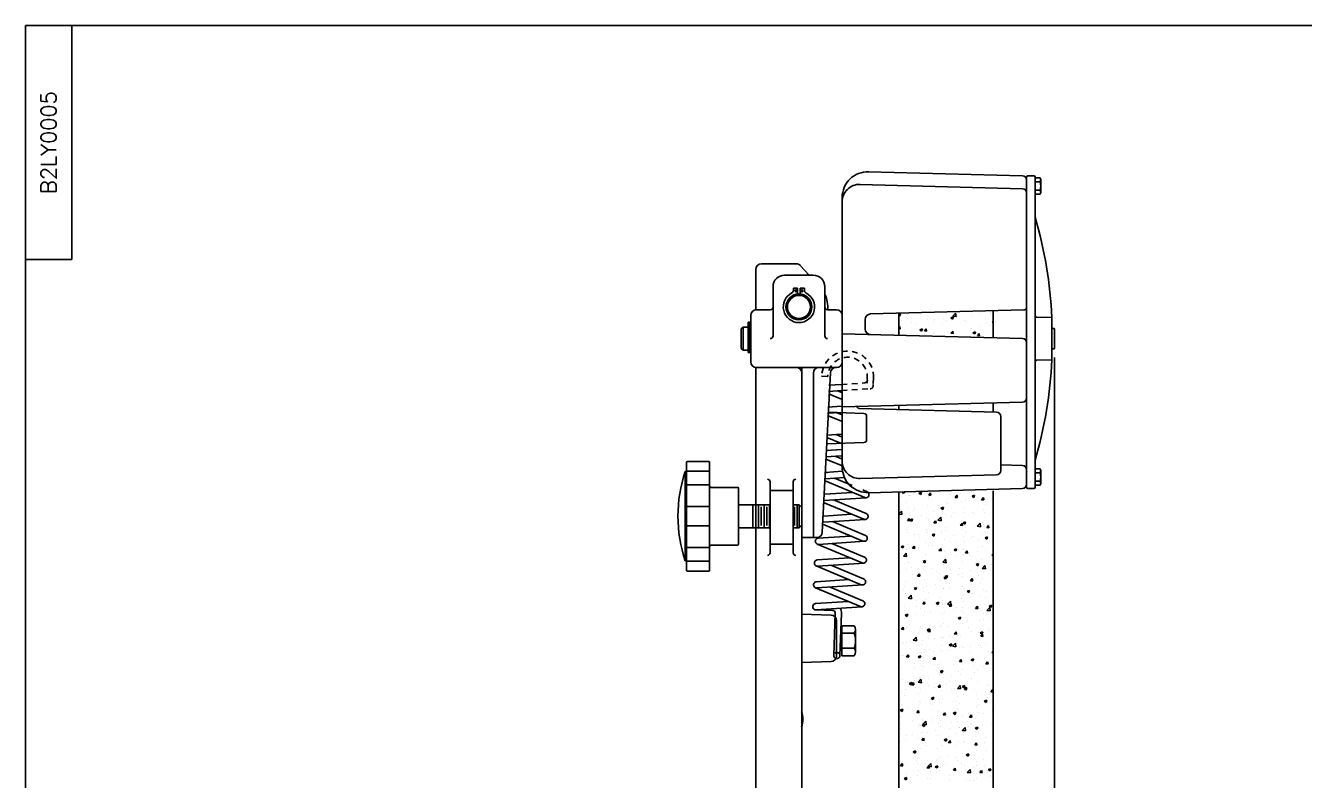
# Model space of a CAD drawing. Extents: x 43.8 to 98.8, y -0.8 to 34.2.
# Drawn here: x 43.84 to 71.58, y 17.8 to 34.16 of the extents above; entities that cross this region are included whole.
import ezdxf
from ezdxf.enums import TextEntityAlignment as Align

# ---------------------------------------------------------------- set-up
doc = ezdxf.new("R2010")
doc.units = 0
doc.header["$MEASUREMENT"] = 0
doc.linetypes.add('HA6218A01$0$PHANTOM2', pattern=[1.25, 0.625, -0.125, 0.125, -0.125, 0.125, -0.125])
doc.linetypes.add('HA7001A01$0$HIDDEN2', pattern=[0.1875, 0.125, -0.0625])
doc.layers.get('0').update_dxf_attribs({"linetype": 'CONTINUOUS'})
doc.styles.add('SIMPLEX', font='simplex')

msp = doc.modelspace()

# ---------------------------------------------------------------- linework, layer by layer
for p, q in [((43.836, -0.83), (43.836, 34.162)), ((43.836, 34.162), (98.825, 34.162)), ((44.836, 29.087), (44.836, 34.162)), ((62.123, 30.994), (65.457, 30.906)), ((65.549, 24.154), (65.549, 30.875)), ((65.549, 24.216), (65.549, 30.812)), ((65.579, 30.905), (65.707, 30.905)), ((65.737, 24.154), (65.737, 30.875)), ((65.845, 30.864), (65.737, 30.864)), ((65.737, 30.864), (65.737, 30.504)), ((65.857, 30.549), (65.857, 30.819)), ((61.939, 30.719), (65.461, 30.626)), ((65.845, 30.774), (65.737, 30.774)), ((65.845, 30.594), (65.737, 30.594)), ((61.549, 24.594), (61.549, 30.434)), ((65.737, 30.504), (65.845, 30.504)), ((43.836, 29.087), (44.836, 29.087)), ((59.674, 27.999), (59.674, 28.875)), ((59.799, 29), (60.549, 29)), ((60.641, 28.959), (60.831, 28.75)), ((60.299, 28.75), (60.923, 28.75)), ((60.049, 27.434), (60.049, 28.5)), ((60.491, 28.419), (60.491, 28.472)), ((60.491, 28.472), (60.581, 28.472)), ((60.581, 28.341), (60.581, 28.472)), ((60.641, 28.341), (60.641, 28.472)), ((60.641, 28.472), (60.731, 28.472)), ((60.731, 28.419), (60.731, 28.472)), ((61.173, 27.434), (61.173, 28.5)), ((59.565, 27.374), (59.565, 27.879)), ((59.685, 27.999), (59.989, 27.999)), ((61.233, 27.999), (61.429, 27.999)), ((61.549, 27.374), (61.549, 27.879)), ((62.049, 27.79), (62.049, 27.583)), ((62.166, 27.91), (65.49, 27.997)), ((62.777, 27.46), (62.777, 27.913)), ((62.777, 27.897), (62.812, 27.911)), ((62.777, 27.875), (62.795, 27.862)), ((62.795, 27.862), (62.812, 27.911)), ((62.963, 27.878), (62.963, 27.878)), ((62.966, 27.801), (62.966, 27.801)), ((63.393, 27.783), (63.393, 27.783)), ((63.536, 27.754), (63.536, 27.754)), ((63.551, 27.786), (63.551, 27.786)), ((63.752, 27.813), (63.752, 27.813)), ((63.82, 27.765), (63.82, 27.765)), ((63.905, 27.825), (63.961, 27.846)), ((63.905, 27.825), (63.945, 27.798)), ((63.945, 27.798), (63.961, 27.846)), ((63.948, 27.864), (64.01, 27.929)), ((63.948, 27.864), (64.019, 27.853)), ((63.952, 27.814), (63.952, 27.814)), ((64.019, 27.853), (64.01, 27.929)), ((64.055, 27.853), (64.055, 27.853)), ((64.202, 27.758), (64.202, 27.758)), ((64.247, 27.747), (64.247, 27.747)), ((64.363, 27.87), (64.363, 27.87)), ((64.56, 27.919), (64.56, 27.919)), ((64.668, 27.838), (64.668, 27.838)), ((64.76, 27.945), (64.76, 27.945)), ((64.767, 27.921), (64.767, 27.921)), ((64.801, 27.732), (64.821, 27.752)), ((64.821, 27.406), (64.821, 27.967)), ((66.097, 27.831), (66.097, 26.917)), ((59.361, 27.584), (59.401, 27.624)), ((59.361, 27.164), (59.361, 27.584)), ((59.401, 27.624), (59.401, 27.124)), ((59.401, 27.624), (59.51, 27.624)), ((59.51, 27.73), (59.549, 27.73)), ((59.51, 27.071), (59.51, 27.73)), ((59.549, 27.73), (59.549, 27.071)), ((59.549, 27.624), (59.565, 27.624)), ((61.549, 27.479), (65.457, 27.376)), ((62.777, 27.612), (62.798, 27.638)), ((62.777, 27.591), (62.808, 27.588)), ((62.808, 27.588), (62.798, 27.638)), ((62.802, 27.518), (62.802, 27.518)), ((63.046, 27.72), (63.046, 27.72)), ((63.132, 27.702), (63.132, 27.702)), ((63.233, 27.567), (63.289, 27.588)), ((63.233, 27.567), (63.273, 27.54)), ((63.268, 27.598), (63.268, 27.598)), ((63.273, 27.54), (63.289, 27.588)), ((63.334, 27.542), (63.372, 27.588)), ((63.334, 27.542), (63.381, 27.538)), ((63.341, 27.471), (63.341, 27.471)), ((63.381, 27.538), (63.372, 27.588)), ((63.527, 27.487), (63.527, 27.487)), ((63.541, 27.497), (63.541, 27.497)), ((63.735, 27.678), (63.735, 27.678)), ((63.844, 27.537), (63.844, 27.537)), ((63.907, 27.492), (63.946, 27.538)), ((63.907, 27.492), (63.955, 27.488)), ((63.942, 27.547), (63.942, 27.547)), ((63.955, 27.488), (63.946, 27.538)), ((64.35, 27.604), (64.35, 27.604)), ((64.353, 27.604), (64.353, 27.604)), ((64.383, 27.503), (64.439, 27.524)), ((64.383, 27.503), (64.423, 27.476)), ((64.423, 27.476), (64.439, 27.524)), ((64.481, 27.442), (64.52, 27.488)), ((64.529, 27.438), (64.52, 27.488)), ((64.55, 27.63), (64.55, 27.63)), ((64.674, 27.729), (64.674, 27.729)), ((64.757, 27.655), (64.757, 27.655)), ((64.801, 27.732), (64.821, 27.729)), ((66.157, 27.579), (66.157, 27.169)), ((59.565, 27.374), (59.565, 26.869)), ((61.549, 27.374), (61.549, 26.869)), ((64.481, 27.442), (64.529, 27.438)), ((59.401, 27.124), (59.361, 27.164)), ((59.51, 27.124), (59.401, 27.124)), ((59.51, 27.071), (59.51, 27.071)), ((59.51, 27.071), (59.549, 27.071)), ((59.565, 27.124), (59.549, 27.124)), ((66.157, 26.969), (66.157, 3.085)), ((59.674, 15.495), (59.674, 26.749)), ((59.685, 26.749), (61.429, 26.749)), ((60.674, 15.375), (60.674, 26.749)), ((61.118, 23.176), (61.293, 26.635)), ((61.413, 26.749), (61.429, 26.749)), ((60.674, 26.629), (60.674, 23.062)), ((60.924, 26.629), (60.924, 23.062)), ((61.104, 26.56), (61.239, 26.556)), ((61.261, 26.364), (61.531, 26.382)), ((61.907, 26.368), (61.907, 26.368)), ((61.251, 26.179), (61.252, 26.179)), ((61.252, 26.179), (61.531, 26.062)), ((61.253, 26.228), (61.254, 26.228)), ((61.254, 26.228), (61.531, 26.247)), ((61.452, 26.241), (61.531, 26.208)), ((61.238, 25.891), (61.531, 25.911)), ((61.549, 25.894), (65.457, 25.997)), ((61.919, 25.861), (64.897, 25.783)), ((62.777, 25.852), (62.777, 25.913)), ((62.958, 25.852), (62.958, 25.852)), ((63.468, 25.889), (63.468, 25.889)), ((64.095, 25.843), (64.095, 25.843)), ((64.296, 25.869), (64.296, 25.869)), ((64.599, 25.909), (64.599, 25.909)), ((64.663, 25.812), (64.663, 25.812)), ((64.821, 25.799), (64.821, 25.967)), ((61.232, 25.707), (61.531, 25.582)), ((61.234, 25.756), (61.531, 25.775)), ((61.434, 25.769), (61.531, 25.728)), ((62.08, 25.692), (62.08, 25.182)), ((64.989, 25.689), (64.989, 24.513)), ((61.216, 25.283), (61.531, 25.304)), ((61.416, 25.296), (61.531, 25.248)), ((61.203, 24.946), (61.531, 24.968)), ((61.214, 25.234), (61.531, 25.101)), ((58.174, 22.351), (58.174, 24.696)), ((58.674, 22.351), (58.674, 24.696)), ((61.196, 24.761), (61.532, 24.621)), ((61.198, 24.81), (61.531, 24.832)), ((61.397, 24.823), (61.531, 24.767)), ((58.144, 22.554), (58.144, 24.494)), ((58.674, 24.499), (58.174, 24.499)), ((61.231, 24.473), (61.172, 24.473)), ((61.185, 24.473), (61.551, 24.498)), ((61.939, 24.341), (64.897, 24.419)), ((65.845, 24.554), (65.737, 24.554)), ((65.737, 24.554), (65.737, 24.194)), ((65.845, 24.464), (65.737, 24.464)), ((65.857, 24.239), (65.857, 24.509)), ((58.674, 24.202), (58.174, 24.202)), ((59.299, 22.914), (59.299, 24.134)), ((61.177, 24.289), (62.037, 23.93)), ((61.179, 24.338), (61.606, 24.366)), ((61.379, 24.351), (61.767, 24.189)), ((65.845, 24.284), (65.737, 24.284)), ((65.737, 24.194), (65.845, 24.194)), ((61.161, 23.865), (62.067, 23.925)), ((61.166, 24.001), (61.772, 24.041)), ((61.361, 23.878), (62.07, 23.582)), ((61.994, 24.094), (62.089, 24.055)), ((62.123, 24.034), (65.457, 24.122)), ((62.777, 24.036), (62.777, 15.948)), ((62.833, 23.95), (62.833, 23.95)), ((62.852, 24.032), (62.857, 24.038)), ((62.852, 24.032), (62.9, 24.028)), ((62.9, 24.028), (62.898, 24.039)), ((62.996, 23.974), (62.996, 23.974)), ((63, 23.969), (63, 23.969)), ((63.033, 23.976), (63.033, 23.976)), ((63.215, 24.022), (63.271, 24.044)), ((63.215, 24.022), (63.255, 23.995)), ((63.255, 23.995), (63.271, 24.044)), ((63.336, 24.016), (63.336, 24.016)), ((63.4, 24.025), (63.4, 24.025)), ((63.42, 23.906), (63.42, 23.906)), ((63.426, 23.982), (63.464, 24.028)), ((63.426, 23.982), (63.474, 23.978)), ((63.427, 23.95), (63.427, 23.95)), ((63.474, 23.978), (63.464, 24.028)), ((63.685, 24.04), (63.685, 24.04)), ((63.854, 23.932), (63.854, 23.932)), ((63.887, 23.986), (63.887, 23.986)), ((64, 23.932), (64.038, 23.978)), ((64, 23.932), (64.047, 23.927)), ((64.047, 23.927), (64.038, 23.978)), ((64.112, 24.022), (64.112, 24.022)), ((64.217, 23.875), (64.217, 23.875)), ((64.281, 23.914), (64.281, 23.914)), ((64.353, 24.066), (64.353, 24.066)), ((64.365, 23.958), (64.421, 23.98)), ((64.365, 23.958), (64.404, 23.931)), ((64.404, 23.931), (64.421, 23.98)), ((64.539, 24.004), (64.539, 24.004)), ((64.573, 23.881), (64.612, 23.927)), ((64.573, 23.881), (64.621, 23.877)), ((64.621, 23.877), (64.612, 23.927)), ((64.621, 23.926), (64.621, 23.926)), ((64.639, 23.9), (64.639, 23.9)), ((64.708, 23.896), (64.708, 23.896)), ((64.821, 15.94), (64.821, 24.078)), ((65.579, 24.124), (65.707, 24.124)), ((58.674, 23.734), (58.174, 23.734)), ((59.614, 23.274), (59.614, 23.774)), ((59.674, 23.324), (59.674, 23.724)), ((59.734, 23.274), (59.734, 23.774)), ((59.794, 23.324), (59.794, 23.724)), ((59.854, 23.274), (59.854, 23.774)), ((59.914, 23.324), (59.914, 23.724)), ((59.974, 23.274), (59.974, 23.774)), ((60.514, 23.324), (60.514, 23.724)), ((60.574, 23.274), (60.574, 23.774)), ((60.674, 23.714), (60.614, 23.774)), ((60.614, 23.274), (60.614, 23.774)), ((60.674, 23.334), (60.674, 23.714)), ((61.159, 23.816), (62.018, 23.457)), ((62.777, 23.577), (62.833, 23.635)), ((62.822, 23.661), (62.822, 23.661)), ((62.841, 23.559), (62.833, 23.635)), ((62.953, 23.826), (62.953, 23.826)), ((62.986, 23.708), (62.986, 23.708)), ((63.099, 23.651), (63.099, 23.651)), ((63.125, 23.701), (63.125, 23.701)), ((63.39, 23.759), (63.39, 23.759)), ((63.526, 23.633), (63.526, 23.633)), ((63.631, 23.767), (63.631, 23.767)), ((63.692, 23.7), (63.748, 23.722)), ((63.692, 23.7), (63.732, 23.673)), ((63.726, 23.626), (63.726, 23.626)), ((63.732, 23.673), (63.748, 23.722)), ((63.806, 23.819), (63.806, 23.819)), ((63.831, 23.794), (63.831, 23.794)), ((63.953, 23.615), (63.953, 23.615)), ((64.134, 23.833), (64.134, 23.833)), ((64.192, 23.706), (64.192, 23.706)), ((64.207, 23.609), (64.207, 23.609)), ((64.38, 23.597), (64.38, 23.597)), ((64.429, 23.584), (64.429, 23.584)), ((64.611, 23.66), (64.611, 23.66)), ((64.629, 23.611), (64.629, 23.611)), ((64.659, 23.786), (64.659, 23.786)), ((64.807, 23.579), (64.807, 23.579)), ((58.674, 23.314), (58.174, 23.314)), ((60.674, 23.334), (60.614, 23.274)), ((61.141, 23.343), (62, 22.985)), ((61.143, 23.392), (62.049, 23.452)), ((61.148, 23.528), (61.753, 23.568)), ((61.342, 23.406), (62.052, 23.109)), ((62.777, 23.57), (62.841, 23.559)), ((62.792, 23.466), (62.792, 23.466)), ((62.915, 23.385), (62.915, 23.385)), ((62.963, 23.43), (63.002, 23.476)), ((62.963, 23.43), (63.011, 23.426)), ((62.977, 23.441), (62.977, 23.441)), ((63.011, 23.426), (63.002, 23.476)), ((63.02, 23.442), (63.076, 23.464)), ((63.02, 23.442), (63.06, 23.415)), ((63.06, 23.415), (63.076, 23.464)), ((63.259, 23.546), (63.259, 23.546)), ((63.381, 23.492), (63.381, 23.492)), ((63.42, 23.452), (63.42, 23.452)), ((63.537, 23.38), (63.575, 23.426)), ((63.537, 23.38), (63.585, 23.376)), ((63.585, 23.376), (63.575, 23.426)), ((63.62, 23.478), (63.62, 23.478)), ((63.624, 23.438), (63.686, 23.503)), ((63.624, 23.438), (63.695, 23.427)), ((63.695, 23.427), (63.686, 23.503)), ((63.796, 23.552), (63.796, 23.552)), ((63.923, 23.518), (63.923, 23.518)), ((64.111, 23.33), (64.149, 23.376)), ((64.111, 23.33), (64.158, 23.326)), ((64.158, 23.326), (64.149, 23.376)), ((64.17, 23.378), (64.226, 23.399)), ((64.17, 23.378), (64.21, 23.351)), ((64.197, 23.342), (64.197, 23.342)), ((64.21, 23.351), (64.226, 23.399)), ((64.478, 23.306), (64.54, 23.371)), ((64.478, 23.306), (64.549, 23.295)), ((64.549, 23.295), (64.54, 23.371)), ((64.601, 23.394), (64.601, 23.394)), ((64.626, 23.309), (64.626, 23.309)), ((64.684, 23.28), (64.723, 23.326)), ((64.721, 23.335), (64.721, 23.335)), ((64.732, 23.275), (64.723, 23.326)), ((60.674, 23.062), (60.998, 23.062)), ((61.014, 23.048), (61.735, 23.095)), ((62.943, 23.243), (62.943, 23.243)), ((62.967, 23.175), (62.967, 23.175)), ((63.112, 23.135), (63.112, 23.135)), ((63.21, 23.136), (63.21, 23.136)), ((63.226, 23.069), (63.226, 23.069)), ((63.37, 23.224), (63.37, 23.224)), ((63.371, 23.226), (63.371, 23.226)), ((63.41, 23.162), (63.41, 23.162)), ((63.498, 23.12), (63.554, 23.141)), ((63.498, 23.12), (63.538, 23.093)), ((63.538, 23.093), (63.554, 23.141)), ((63.539, 23.117), (63.539, 23.117)), ((63.693, 23.149), (63.693, 23.149)), ((63.713, 23.202), (63.713, 23.202)), ((63.786, 23.286), (63.786, 23.286)), ((63.797, 23.206), (63.797, 23.206)), ((63.966, 23.099), (63.966, 23.099)), ((64.159, 23.229), (64.159, 23.229)), ((64.187, 23.076), (64.187, 23.076)), ((64.218, 23.269), (64.218, 23.269)), ((64.224, 23.188), (64.224, 23.188)), ((64.351, 23.053), (64.351, 23.053)), ((64.393, 23.081), (64.393, 23.081)), ((64.418, 23.295), (64.418, 23.295)), ((64.592, 23.127), (64.592, 23.127)), ((64.647, 23.056), (64.703, 23.077)), ((64.647, 23.056), (64.687, 23.029)), ((64.651, 23.17), (64.651, 23.17)), ((64.684, 23.28), (64.732, 23.275)), ((64.687, 23.029), (64.703, 23.077)), ((64.817, 23.133), (64.817, 23.133)), ((64.82, 23.063), (64.82, 23.063)), ((58.674, 22.846), (58.174, 22.846)), ((61.007, 22.919), (61.982, 22.512)), ((61.037, 22.914), (62.031, 22.98)), ((61.324, 22.933), (62.034, 22.637)), ((62.784, 22.836), (62.784, 22.836)), ((62.826, 22.862), (62.882, 22.883)), ((62.826, 22.862), (62.865, 22.835)), ((62.865, 22.835), (62.882, 22.883)), ((62.951, 22.813), (62.951, 22.813)), ((62.957, 22.909), (62.957, 22.909)), ((62.999, 22.821), (62.999, 22.821)), ((63.074, 22.829), (63.113, 22.874)), ((63.074, 22.829), (63.122, 22.824)), ((63.122, 22.824), (63.113, 22.874)), ((63.2, 22.847), (63.2, 22.847)), ((63.211, 22.818), (63.211, 22.818)), ((63.361, 22.96), (63.361, 22.96)), ((63.418, 22.893), (63.418, 22.893)), ((63.502, 22.887), (63.502, 22.887)), ((63.638, 22.8), (63.638, 22.8)), ((63.648, 22.778), (63.686, 22.824)), ((63.648, 22.778), (63.696, 22.774)), ((63.696, 22.774), (63.686, 22.824)), ((63.767, 22.754), (63.767, 22.754)), ((63.777, 23.02), (63.777, 23.02)), ((63.884, 22.973), (63.884, 22.973)), ((63.975, 22.798), (64.031, 22.819)), ((63.975, 22.798), (64.015, 22.771)), ((64.008, 22.953), (64.008, 22.953)), ((64.015, 22.771), (64.031, 22.819)), ((64.065, 22.782), (64.065, 22.782)), ((64.178, 22.81), (64.178, 22.81)), ((64.208, 22.98), (64.208, 22.98)), ((64.222, 22.728), (64.26, 22.774)), ((64.269, 22.724), (64.26, 22.774)), ((64.492, 22.764), (64.492, 22.764)), ((64.511, 23.02), (64.511, 23.02)), ((64.582, 22.861), (64.582, 22.861)), ((64.656, 22.773), (64.656, 22.773)), ((64.806, 22.771), (64.806, 22.771)), ((58.674, 22.549), (58.174, 22.549)), ((60.996, 22.575), (61.717, 22.623)), ((61.019, 22.441), (62.027, 22.508)), ((62.789, 22.505), (62.789, 22.505)), ((62.876, 22.659), (62.939, 22.724)), ((62.876, 22.659), (62.947, 22.648)), ((62.947, 22.648), (62.939, 22.724)), ((62.947, 22.642), (62.947, 22.642)), ((62.989, 22.531), (62.989, 22.531)), ((63.257, 22.533), (63.257, 22.533)), ((63.292, 22.571), (63.292, 22.571)), ((63.303, 22.54), (63.359, 22.561)), ((63.303, 22.54), (63.343, 22.513)), ((63.343, 22.513), (63.359, 22.561)), ((63.351, 22.694), (63.351, 22.694)), ((63.723, 22.613), (63.723, 22.613)), ((63.73, 22.526), (63.792, 22.591)), ((63.73, 22.526), (63.801, 22.515)), ((63.757, 22.487), (63.757, 22.487)), ((63.801, 22.515), (63.792, 22.591)), ((63.797, 22.638), (63.797, 22.638)), ((63.998, 22.664), (63.998, 22.664)), ((64.168, 22.544), (64.168, 22.544)), ((64.19, 22.693), (64.19, 22.693)), ((64.222, 22.728), (64.269, 22.724)), ((64.301, 22.704), (64.301, 22.704)), ((64.453, 22.476), (64.509, 22.497)), ((64.453, 22.476), (64.493, 22.449)), ((64.493, 22.449), (64.509, 22.497)), ((64.572, 22.595), (64.572, 22.595)), ((64.795, 22.678), (64.821, 22.708)), ((64.795, 22.678), (64.821, 22.676)), ((64.796, 22.481), (64.796, 22.481)), ((60.988, 22.446), (61.963, 22.039)), ((61.306, 22.46), (62.015, 22.164)), ((62.779, 22.216), (62.779, 22.216)), ((62.79, 22.453), (62.79, 22.453)), ((62.797, 22.32), (62.797, 22.32)), ((62.938, 22.376), (62.938, 22.376)), ((63.055, 22.409), (63.055, 22.409)), ((63.082, 22.256), (63.082, 22.256)), ((63.185, 22.227), (63.224, 22.273)), ((63.185, 22.227), (63.233, 22.223)), ((63.224, 22.302), (63.224, 22.302)), ((63.233, 22.223), (63.224, 22.273)), ((63.342, 22.427), (63.342, 22.427)), ((63.482, 22.391), (63.482, 22.391)), ((63.587, 22.322), (63.587, 22.322)), ((63.651, 22.284), (63.651, 22.284)), ((63.748, 22.221), (63.748, 22.221)), ((63.759, 22.177), (63.797, 22.223)), ((63.781, 22.218), (63.837, 22.239)), ((63.781, 22.218), (63.82, 22.191)), ((63.787, 22.349), (63.787, 22.349)), ((63.807, 22.172), (63.797, 22.223)), ((63.82, 22.191), (63.837, 22.239)), ((63.909, 22.373), (63.909, 22.373)), ((64.078, 22.265), (64.078, 22.265)), ((64.09, 22.389), (64.09, 22.389)), ((64.157, 22.216), (64.157, 22.216)), ((64.158, 22.277), (64.158, 22.277)), ((64.336, 22.355), (64.336, 22.355)), ((64.505, 22.247), (64.505, 22.247)), ((64.562, 22.328), (64.562, 22.328)), ((64.584, 22.394), (64.646, 22.459)), ((64.584, 22.394), (64.655, 22.383)), ((64.595, 22.455), (64.595, 22.455)), ((64.623, 22.296), (64.623, 22.296)), ((64.655, 22.383), (64.646, 22.459)), ((64.764, 22.337), (64.764, 22.337)), ((60.97, 21.974), (61.945, 21.567)), ((60.977, 22.102), (61.698, 22.15)), ((61.001, 21.969), (61.994, 22.034)), ((61.287, 21.988), (61.997, 21.691)), ((62.871, 21.94), (62.871, 21.94)), ((62.896, 22.002), (62.896, 22.002)), ((62.928, 22.11), (62.928, 22.11)), ((63.108, 21.96), (63.164, 21.981)), ((63.108, 21.96), (63.148, 21.933)), ((63.148, 21.933), (63.164, 21.981)), ((63.224, 22.056), (63.224, 22.056)), ((63.323, 21.984), (63.323, 21.984)), ((63.332, 22.161), (63.332, 22.161)), ((63.376, 22.007), (63.376, 22.007)), ((63.577, 22.033), (63.577, 22.033)), ((63.69, 22.136), (63.69, 22.136)), ((63.738, 21.955), (63.738, 21.955)), ((63.75, 21.966), (63.75, 21.966)), ((63.759, 22.177), (63.807, 22.172)), ((63.88, 22.073), (63.88, 22.073)), ((63.882, 21.96), (63.882, 21.96)), ((64.149, 22.011), (64.149, 22.011)), ((64.177, 21.948), (64.177, 21.948)), ((64.258, 21.896), (64.314, 21.917)), ((64.298, 21.869), (64.314, 21.917)), ((64.333, 22.126), (64.371, 22.172)), ((64.333, 22.126), (64.38, 22.122)), ((64.348, 22.04), (64.348, 22.04)), ((64.38, 22.122), (64.371, 22.172)), ((64.385, 22.14), (64.385, 22.14)), ((64.553, 22.062), (64.553, 22.062)), ((64.585, 22.166), (64.585, 22.166)), ((64.604, 21.93), (64.604, 21.93)), ((64.815, 22.12), (64.815, 22.12)), ((60.973, 21.631), (61.68, 21.677)), ((62.918, 21.843), (62.918, 21.843)), ((62.949, 21.8), (62.949, 21.8)), ((62.982, 21.747), (63.045, 21.812)), ((62.982, 21.747), (63.054, 21.736)), ((63.054, 21.736), (63.045, 21.812)), ((63.166, 21.691), (63.166, 21.691)), ((63.296, 21.625), (63.335, 21.671)), ((63.322, 21.895), (63.322, 21.895)), ((63.344, 21.621), (63.335, 21.671)), ((63.366, 21.718), (63.366, 21.718)), ((63.415, 21.88), (63.415, 21.88)), ((63.586, 21.638), (63.642, 21.659)), ((63.586, 21.638), (63.626, 21.611)), ((63.626, 21.611), (63.642, 21.659)), ((63.669, 21.757), (63.669, 21.757)), ((63.728, 21.688), (63.728, 21.688)), ((63.836, 21.615), (63.898, 21.68)), ((63.907, 21.604), (63.898, 21.68)), ((64.139, 21.745), (64.139, 21.745)), ((64.174, 21.824), (64.174, 21.824)), ((64.187, 21.68), (64.187, 21.68)), ((64.258, 21.896), (64.298, 21.869)), ((64.375, 21.85), (64.375, 21.85)), ((64.543, 21.796), (64.543, 21.796)), ((64.654, 21.76), (64.654, 21.76)), ((64.678, 21.89), (64.678, 21.89)), ((60.674, 21.401), (61.308, 21.379)), ((60.975, 21.496), (61.342, 21.482)), ((60.982, 21.496), (61.976, 21.562)), ((61.4, 21.419), (61.365, 20.507)), ((61.535, 21.414), (61.5, 20.502)), ((62.788, 21.44), (62.788, 21.44)), ((62.908, 21.577), (62.908, 21.577)), ((62.909, 21.486), (62.909, 21.486)), ((62.914, 21.38), (62.97, 21.401)), ((62.914, 21.38), (62.954, 21.353)), ((62.954, 21.353), (62.97, 21.401)), ((62.955, 21.376), (62.955, 21.376)), ((63.156, 21.402), (63.156, 21.402)), ((63.167, 21.576), (63.167, 21.576)), ((63.254, 21.52), (63.254, 21.52)), ((63.296, 21.625), (63.344, 21.621)), ((63.303, 21.362), (63.303, 21.362)), ((63.313, 21.628), (63.313, 21.628)), ((63.336, 21.468), (63.336, 21.468)), ((63.459, 21.442), (63.459, 21.442)), ((63.594, 21.557), (63.594, 21.557)), ((63.718, 21.422), (63.718, 21.422)), ((63.721, 21.6), (63.721, 21.6)), ((63.763, 21.45), (63.763, 21.45)), ((63.836, 21.615), (63.907, 21.604)), ((63.87, 21.575), (63.908, 21.621)), ((63.87, 21.575), (63.918, 21.571)), ((63.918, 21.571), (63.908, 21.621)), ((63.964, 21.508), (63.964, 21.508)), ((64.022, 21.539), (64.022, 21.539)), ((64.129, 21.478), (64.129, 21.478)), ((64.164, 21.535), (64.164, 21.535)), ((64.19, 21.432), (64.19, 21.432)), ((64.444, 21.525), (64.482, 21.571)), ((64.444, 21.525), (64.491, 21.52)), ((64.449, 21.521), (64.449, 21.521)), ((64.467, 21.575), (64.467, 21.575)), ((64.491, 21.52), (64.482, 21.571)), ((64.533, 21.529), (64.533, 21.529)), ((64.617, 21.414), (64.617, 21.414)), ((64.69, 21.482), (64.752, 21.547)), ((64.69, 21.482), (64.761, 21.471)), ((64.736, 21.574), (64.792, 21.595)), ((64.736, 21.574), (64.775, 21.547)), ((64.761, 21.471), (64.752, 21.547)), ((64.775, 21.547), (64.792, 21.595)), ((61.424, 21.259), (61.424, 20.491)), ((61.81, 21.148), (61.544, 21.148)), ((61.544, 21.148), (61.544, 20.5)), ((62.833, 21.073), (62.872, 21.119)), ((62.881, 21.069), (62.872, 21.119)), ((62.899, 21.311), (62.899, 21.311)), ((62.945, 21.087), (62.945, 21.087)), ((63.008, 21.169), (63.008, 21.169)), ((63.248, 21.126), (63.248, 21.126)), ((63.293, 21.096), (63.293, 21.096)), ((63.435, 21.151), (63.435, 21.151)), ((63.688, 21.123), (63.688, 21.123)), ((63.709, 21.156), (63.709, 21.156)), ((63.753, 21.193), (63.753, 21.193)), ((63.862, 21.133), (63.862, 21.133)), ((63.954, 21.219), (63.954, 21.219)), ((64.064, 21.316), (64.12, 21.337)), ((64.064, 21.316), (64.103, 21.289)), ((64.103, 21.289), (64.12, 21.337)), ((64.119, 21.212), (64.119, 21.212)), ((64.154, 21.203), (64.154, 21.203)), ((64.257, 21.259), (64.257, 21.259)), ((64.289, 21.115), (64.289, 21.115)), ((64.523, 21.263), (64.523, 21.263)), ((64.621, 21.283), (64.621, 21.283)), ((64.717, 21.097), (64.717, 21.097)), ((64.762, 21.326), (64.762, 21.326)), ((64.813, 21.107), (64.813, 21.107)), ((61.81, 20.986), (61.544, 20.986)), ((61.839, 20.581), (61.839, 21.067)), ((62.833, 21.073), (62.881, 21.069)), ((62.889, 21.044), (62.889, 21.044)), ((63.038, 20.811), (63.038, 20.811)), ((63.088, 20.835), (63.151, 20.9)), ((63.088, 20.835), (63.16, 20.824)), ((63.16, 20.824), (63.151, 20.9)), ((63.221, 21.042), (63.221, 21.042)), ((63.283, 20.829), (63.283, 20.829)), ((63.391, 21.057), (63.447, 21.079)), ((63.391, 21.057), (63.431, 21.031)), ((63.407, 21.023), (63.446, 21.069)), ((63.407, 21.023), (63.455, 21.019)), ((63.413, 20.867), (63.413, 20.867)), ((63.431, 21.031), (63.447, 21.079)), ((63.455, 21.019), (63.446, 21.069)), ((63.543, 20.877), (63.543, 20.877)), ((63.699, 20.889), (63.699, 20.889)), ((63.743, 20.904), (63.743, 20.904)), ((63.88, 20.947), (63.88, 20.947)), ((63.981, 20.973), (64.019, 21.019)), ((63.981, 20.973), (64.029, 20.969)), ((64.029, 20.969), (64.019, 21.019)), ((64.046, 20.944), (64.046, 20.944)), ((64.11, 20.946), (64.11, 20.946)), ((64.346, 21.027), (64.346, 21.027)), ((64.514, 20.997), (64.514, 20.997)), ((64.541, 20.993), (64.597, 21.015)), ((64.541, 20.993), (64.581, 20.967)), ((64.552, 21.01), (64.552, 21.01)), ((64.555, 20.923), (64.593, 20.969)), ((64.555, 20.923), (64.602, 20.919)), ((64.581, 20.967), (64.597, 21.015)), ((64.602, 20.919), (64.593, 20.969)), ((64.752, 21.037), (64.752, 21.037)), ((61.81, 20.662), (61.544, 20.662)), ((62.852, 20.76), (62.852, 20.76)), ((62.879, 20.778), (62.879, 20.778)), ((62.946, 20.787), (62.946, 20.787)), ((63.021, 20.653), (63.021, 20.653)), ((63.274, 20.563), (63.274, 20.563)), ((63.28, 20.742), (63.28, 20.742)), ((63.333, 20.562), (63.333, 20.562)), ((63.448, 20.635), (63.448, 20.635)), ((63.533, 20.588), (63.533, 20.588)), ((63.689, 20.623), (63.689, 20.623)), ((63.707, 20.724), (63.707, 20.724)), ((63.718, 20.587), (63.718, 20.587)), ((63.836, 20.628), (63.836, 20.628)), ((63.869, 20.735), (63.925, 20.757)), ((63.869, 20.735), (63.909, 20.709)), ((63.875, 20.617), (63.875, 20.617)), ((63.909, 20.709), (63.925, 20.757)), ((63.942, 20.703), (64.005, 20.768)), ((63.942, 20.703), (64.013, 20.692)), ((64.013, 20.692), (64.005, 20.768)), ((64.1, 20.679), (64.1, 20.679)), ((64.134, 20.706), (64.134, 20.706)), ((64.185, 20.667), (64.185, 20.667)), ((64.302, 20.598), (64.302, 20.598)), ((64.341, 20.695), (64.341, 20.695)), ((64.504, 20.731), (64.504, 20.731)), ((64.541, 20.721), (64.541, 20.721)), ((64.561, 20.688), (64.561, 20.688)), ((64.652, 20.747), (64.652, 20.747)), ((64.729, 20.58), (64.729, 20.58)), ((64.796, 20.571), (64.821, 20.597)), ((64.796, 20.571), (64.821, 20.567)), ((60.674, 20.349), (61.308, 20.371)), ((61.544, 20.5), (61.81, 20.5)), ((62.785, 20.427), (62.785, 20.427)), ((62.827, 20.495), (62.827, 20.495)), ((62.87, 20.512), (62.87, 20.512)), ((62.944, 20.472), (62.983, 20.518)), ((62.944, 20.472), (62.992, 20.468)), ((62.992, 20.468), (62.983, 20.518)), ((63.12, 20.335), (63.12, 20.335)), ((63.197, 20.477), (63.253, 20.499)), ((63.197, 20.477), (63.236, 20.451)), ((63.236, 20.451), (63.253, 20.499)), ((63.252, 20.507), (63.252, 20.507)), ((63.264, 20.297), (63.264, 20.297)), ((63.322, 20.273), (63.322, 20.273)), ((63.518, 20.422), (63.557, 20.467)), ((63.518, 20.422), (63.566, 20.417)), ((63.547, 20.317), (63.547, 20.317)), ((63.566, 20.417), (63.557, 20.467)), ((63.625, 20.313), (63.625, 20.313)), ((63.679, 20.357), (63.679, 20.357)), ((63.974, 20.299), (63.974, 20.299)), ((64.09, 20.413), (64.09, 20.413)), ((64.092, 20.371), (64.13, 20.417)), ((64.092, 20.371), (64.14, 20.367)), ((64.14, 20.367), (64.13, 20.417)), ((64.131, 20.379), (64.131, 20.379)), ((64.331, 20.405), (64.331, 20.405)), ((64.346, 20.413), (64.402, 20.435)), ((64.346, 20.413), (64.386, 20.386)), ((64.386, 20.386), (64.402, 20.435)), ((64.402, 20.281), (64.402, 20.281)), ((64.494, 20.464), (64.494, 20.464)), ((64.619, 20.27), (64.619, 20.27)), ((64.634, 20.445), (64.634, 20.445)), ((64.666, 20.321), (64.704, 20.367)), ((64.666, 20.321), (64.713, 20.317)), ((64.713, 20.317), (64.704, 20.367)), ((62.85, 19.979), (62.85, 19.979)), ((62.86, 20.245), (62.86, 20.245)), ((63.122, 20.246), (63.122, 20.246)), ((63.194, 19.924), (63.257, 19.989)), ((63.219, 20.029), (63.219, 20.029)), ((63.254, 20.03), (63.254, 20.03)), ((63.266, 19.913), (63.257, 19.989)), ((63.415, 19.997), (63.415, 19.997)), ((63.67, 20.09), (63.67, 20.09)), ((63.674, 20.155), (63.73, 20.177)), ((63.674, 20.155), (63.714, 20.128)), ((63.685, 20.11), (63.685, 20.11)), ((63.714, 20.128), (63.73, 20.177)), ((63.92, 20.064), (63.92, 20.064)), ((64.08, 20.147), (64.08, 20.147)), ((64.12, 20.09), (64.12, 20.09)), ((64.152, 20.19), (64.152, 20.19)), ((64.344, 20.014), (64.344, 20.014)), ((64.423, 20.13), (64.423, 20.13)), ((64.485, 20.198), (64.485, 20.198)), ((64.81, 20.094), (64.81, 20.094)), ((62.84, 19.713), (62.84, 19.713)), ((62.912, 19.931), (62.912, 19.931)), ((62.944, 19.774), (62.944, 19.774)), ((62.965, 19.927), (62.965, 19.927)), ((63.002, 19.897), (63.058, 19.919)), ((63.002, 19.897), (63.042, 19.87)), ((63.042, 19.87), (63.058, 19.919)), ((63.055, 19.87), (63.094, 19.916)), ((63.055, 19.87), (63.103, 19.866)), ((63.103, 19.866), (63.094, 19.916)), ((63.112, 19.957), (63.112, 19.957)), ((63.133, 19.819), (63.133, 19.819)), ((63.194, 19.924), (63.266, 19.913)), ((63.244, 19.764), (63.244, 19.764)), ((63.392, 19.909), (63.392, 19.909)), ((63.411, 19.854), (63.411, 19.854)), ((63.56, 19.801), (63.56, 19.801)), ((63.629, 19.82), (63.668, 19.866)), ((63.629, 19.82), (63.677, 19.816)), ((63.66, 19.824), (63.66, 19.824)), ((63.677, 19.816), (63.668, 19.866)), ((63.71, 19.748), (63.71, 19.748)), ((63.819, 19.891), (63.819, 19.891)), ((63.877, 19.934), (63.877, 19.934)), ((63.91, 19.774), (63.91, 19.774)), ((63.987, 19.783), (63.987, 19.783)), ((64.048, 19.791), (64.111, 19.856)), ((64.048, 19.791), (64.119, 19.78)), ((64.071, 19.88), (64.071, 19.88)), ((64.119, 19.78), (64.111, 19.856)), ((64.152, 19.833), (64.208, 19.855)), ((64.152, 19.833), (64.192, 19.806)), ((64.192, 19.806), (64.208, 19.855)), ((64.203, 19.77), (64.241, 19.816)), ((64.203, 19.77), (64.251, 19.765)), ((64.213, 19.814), (64.213, 19.814)), ((64.251, 19.765), (64.241, 19.816)), ((64.246, 19.872), (64.246, 19.872)), ((64.414, 19.765), (64.414, 19.765)), ((64.475, 19.932), (64.475, 19.932)), ((64.649, 19.734), (64.649, 19.734)), ((64.673, 19.854), (64.673, 19.854)), ((64.718, 19.881), (64.718, 19.881)), ((64.777, 19.719), (64.815, 19.765)), ((64.777, 19.719), (64.821, 19.715)), ((64.821, 19.734), (64.815, 19.765)), ((62.805, 19.52), (62.805, 19.52)), ((62.831, 19.447), (62.831, 19.447)), ((62.901, 19.642), (62.901, 19.642)), ((63.204, 19.682), (63.204, 19.682)), ((63.232, 19.502), (63.232, 19.502)), ((63.235, 19.498), (63.235, 19.498)), ((63.25, 19.494), (63.25, 19.494)), ((63.48, 19.575), (63.536, 19.597)), ((63.48, 19.575), (63.519, 19.548)), ((63.499, 19.433), (63.499, 19.433)), ((63.519, 19.548), (63.536, 19.597)), ((63.65, 19.558), (63.65, 19.558)), ((63.66, 19.484), (63.66, 19.484)), ((63.7, 19.459), (63.7, 19.459)), ((63.716, 19.574), (63.716, 19.574)), ((64.003, 19.499), (64.003, 19.499)), ((64.061, 19.614), (64.061, 19.614)), ((64.087, 19.466), (64.087, 19.466)), ((64.183, 19.654), (64.183, 19.654)), ((64.465, 19.665), (64.465, 19.665)), ((64.508, 19.565), (64.508, 19.565)), ((64.514, 19.448), (64.514, 19.448)), ((64.629, 19.511), (64.685, 19.533)), ((64.629, 19.511), (64.669, 19.484)), ((64.669, 19.484), (64.685, 19.533)), ((64.708, 19.592), (64.708, 19.592)), ((62.783, 19.414), (62.783, 19.414)), ((62.807, 19.317), (62.863, 19.339)), ((62.807, 19.317), (62.847, 19.29)), ((62.821, 19.18), (62.821, 19.18)), ((62.847, 19.29), (62.863, 19.339)), ((62.994, 19.366), (62.994, 19.366)), ((63.166, 19.268), (63.205, 19.314)), ((63.166, 19.268), (63.214, 19.264)), ((63.214, 19.264), (63.205, 19.314)), ((63.225, 19.231), (63.225, 19.231)), ((63.489, 19.143), (63.489, 19.143)), ((63.641, 19.291), (63.641, 19.291)), ((63.74, 19.218), (63.779, 19.264)), ((63.74, 19.218), (63.788, 19.214)), ((63.788, 19.214), (63.779, 19.264)), ((63.792, 19.183), (63.792, 19.183)), ((63.957, 19.253), (64.013, 19.275)), ((63.957, 19.253), (63.997, 19.226)), ((63.997, 19.226), (64.013, 19.275)), ((64.051, 19.348), (64.051, 19.348)), ((64.15, 19.177), (64.15, 19.177)), ((64.297, 19.25), (64.297, 19.25)), ((64.314, 19.168), (64.352, 19.214)), ((64.314, 19.168), (64.362, 19.164)), ((64.362, 19.164), (64.352, 19.214)), ((64.455, 19.399), (64.455, 19.399)), ((64.498, 19.276), (64.498, 19.276)), ((64.616, 19.257), (64.616, 19.257)), ((64.801, 19.316), (64.801, 19.316)), ((62.784, 19.05), (62.784, 19.05)), ((62.811, 18.914), (62.811, 18.914)), ((62.818, 19.004), (62.818, 19.004)), ((63.077, 19.093), (63.077, 19.093)), ((63.215, 18.965), (63.215, 18.965)), ((63.217, 19.016), (63.217, 19.016)), ((63.245, 18.986), (63.245, 18.986)), ((63.285, 18.995), (63.341, 19.017)), ((63.285, 18.995), (63.325, 18.968)), ((63.289, 19.117), (63.289, 19.117)), ((63.301, 19.012), (63.363, 19.077)), ((63.301, 19.012), (63.372, 19.001)), ((63.325, 18.968), (63.341, 19.017)), ((63.372, 19.001), (63.363, 19.077)), ((63.504, 19.075), (63.504, 19.075)), ((63.582, 18.868), (63.582, 18.868)), ((63.631, 19.025), (63.631, 19.025)), ((63.672, 18.968), (63.672, 18.968)), ((63.683, 19.097), (63.683, 19.097)), ((63.875, 18.921), (63.875, 18.921)), ((63.931, 19.057), (63.931, 19.057)), ((64.042, 19.081), (64.042, 19.081)), ((64.087, 18.934), (64.087, 18.934)), ((64.099, 18.95), (64.099, 18.95)), ((64.154, 18.88), (64.217, 18.944)), ((64.154, 18.88), (64.225, 18.868)), ((64.225, 18.868), (64.217, 18.944)), ((64.287, 18.961), (64.287, 18.961)), ((64.341, 19.001), (64.341, 19.001)), ((64.358, 19.039), (64.358, 19.039)), ((64.435, 18.931), (64.491, 18.952)), ((64.435, 18.931), (64.474, 18.904)), ((64.436, 18.866), (64.436, 18.866)), ((64.446, 19.133), (64.446, 19.133)), ((64.474, 18.904), (64.491, 18.952)), ((64.527, 18.932), (64.527, 18.932)), ((64.59, 19.001), (64.59, 19.001)), ((64.785, 19.021), (64.785, 19.021)), ((64.808, 19.081), (64.808, 19.081)), ((62.801, 18.648), (62.801, 18.648)), ((62.918, 18.686), (62.918, 18.686)), ((62.942, 18.761), (62.942, 18.761)), ((63.078, 18.801), (63.078, 18.801)), ((63.206, 18.699), (63.206, 18.699)), ((63.277, 18.666), (63.316, 18.712)), ((63.277, 18.666), (63.325, 18.662)), ((63.279, 18.828), (63.279, 18.828)), ((63.325, 18.662), (63.316, 18.712)), ((63.345, 18.668), (63.345, 18.668)), ((63.408, 18.841), (63.408, 18.841)), ((63.621, 18.759), (63.621, 18.759)), ((63.762, 18.673), (63.818, 18.694)), ((63.762, 18.673), (63.802, 18.646)), ((63.772, 18.65), (63.772, 18.65)), ((63.802, 18.646), (63.818, 18.694)), ((63.851, 18.616), (63.89, 18.662)), ((63.851, 18.616), (63.899, 18.612)), ((63.876, 18.619), (63.876, 18.619)), ((63.899, 18.612), (63.89, 18.662)), ((64.032, 18.815), (64.032, 18.815)), ((64.077, 18.645), (64.077, 18.645)), ((64.18, 18.641), (64.18, 18.641)), ((64.199, 18.632), (64.199, 18.632)), ((64.38, 18.685), (64.38, 18.685)), ((64.425, 18.566), (64.463, 18.612)), ((64.426, 18.6), (64.426, 18.6)), ((64.473, 18.562), (64.463, 18.612)), ((64.626, 18.614), (64.626, 18.614)), ((64.647, 18.721), (64.647, 18.721)), ((62.781, 18.401), (62.781, 18.401)), ((62.792, 18.381), (62.792, 18.381)), ((62.868, 18.486), (62.868, 18.486)), ((63.068, 18.512), (63.068, 18.512)), ((63.09, 18.415), (63.146, 18.436)), ((63.09, 18.415), (63.13, 18.388)), ((63.13, 18.388), (63.146, 18.436)), ((63.196, 18.433), (63.196, 18.433)), ((63.247, 18.481), (63.247, 18.481)), ((63.371, 18.552), (63.371, 18.552)), ((63.611, 18.492), (63.611, 18.492)), ((63.714, 18.561), (63.714, 18.561)), ((63.866, 18.33), (63.866, 18.33)), ((64.022, 18.549), (64.022, 18.549)), ((64.169, 18.369), (64.169, 18.369)), ((64.24, 18.351), (64.296, 18.372)), ((64.24, 18.351), (64.28, 18.324)), ((64.28, 18.324), (64.296, 18.372)), ((64.416, 18.334), (64.416, 18.334)), ((64.425, 18.566), (64.473, 18.562)), ((64.674, 18.436), (64.674, 18.436)), ((62.782, 18.115), (62.782, 18.115)), ((62.814, 18.115), (62.853, 18.161)), ((62.814, 18.115), (62.862, 18.111)), ((62.862, 18.111), (62.853, 18.161)), ((62.858, 18.197), (62.858, 18.197)), ((62.93, 18.17), (62.93, 18.17)), ((63.161, 18.237), (63.161, 18.237)), ((63.186, 18.166), (63.186, 18.166)), ((63.189, 18.26), (63.189, 18.26)), ((63.357, 18.152), (63.357, 18.152)), ((63.388, 18.065), (63.427, 18.111)), ((63.388, 18.065), (63.436, 18.061)), ((63.407, 18.1), (63.469, 18.165)), ((63.407, 18.1), (63.478, 18.089)), ((63.436, 18.061), (63.427, 18.111)), ((63.478, 18.089), (63.469, 18.165)), ((63.568, 18.093), (63.624, 18.114)), ((63.568, 18.093), (63.608, 18.066)), ((63.602, 18.226), (63.602, 18.226)), ((63.608, 18.066), (63.624, 18.114)), ((63.616, 18.242), (63.616, 18.242)), ((63.666, 18.303), (63.666, 18.303)), ((63.681, 18.083), (63.681, 18.083)), ((63.785, 18.134), (63.785, 18.134)), ((63.959, 18.054), (63.959, 18.054)), ((63.962, 18.015), (64.001, 18.06)), ((64.01, 18.01), (64.001, 18.06)), ((64.012, 18.283), (64.012, 18.283)), ((64.043, 18.224), (64.043, 18.224)), ((64.147, 18.164), (64.147, 18.164)), ((64.212, 18.116), (64.212, 18.116)), ((64.26, 17.968), (64.323, 18.033)), ((64.332, 17.957), (64.323, 18.033)), ((64.407, 18.067), (64.407, 18.067)), ((64.464, 18.12), (64.464, 18.12)), ((64.47, 18.205), (64.47, 18.205)), ((64.614, 18.244), (64.614, 18.244)), ((64.639, 18.098), (64.639, 18.098)), ((64.664, 18.147), (64.664, 18.147)), ((64.717, 18.029), (64.774, 18.05)), ((64.757, 18.002), (64.774, 18.05)), ((64.806, 18.068), (64.806, 18.068)), ((62.896, 17.835), (62.952, 17.856)), ((62.896, 17.835), (62.935, 17.808)), ((62.935, 17.808), (62.952, 17.856)), ((62.95, 17.921), (62.95, 17.921)), ((63.03, 17.853), (63.03, 17.853)), ((63.176, 17.9), (63.176, 17.9)), ((63.214, 18.003), (63.214, 18.003)), ((63.406, 17.828), (63.406, 17.828)), ((63.455, 17.988), (63.455, 17.988)), ((63.457, 17.835), (63.457, 17.835)), ((63.592, 17.96), (63.592, 17.96)), ((63.656, 18.014), (63.656, 18.014)), ((63.872, 17.908), (63.872, 17.908)), ((63.884, 17.817), (63.884, 17.817)), ((63.962, 18.015), (64.01, 18.01)), ((64.003, 18.016), (64.003, 18.016)), ((64.254, 17.805), (64.254, 17.805)), ((64.26, 17.968), (64.332, 17.957)), ((64.311, 17.799), (64.311, 17.799)), ((64.339, 17.988), (64.339, 17.988)), ((64.397, 17.801), (64.397, 17.801)), ((64.454, 17.831), (64.454, 17.831)), ((64.536, 17.964), (64.574, 18.01)), ((64.536, 17.964), (64.584, 17.96)), ((64.584, 17.96), (64.574, 18.01)), ((64.717, 18.029), (64.757, 18.002)), ((64.757, 17.871), (64.757, 17.871)), ((64.813, 17.861), (64.813, 17.861))]:
    msp.add_line(p, q)
at = {"linetype": 'Continuous'}
for p, q in [((65.767, 27.843), (66.098, 27.831)), ((66.097, 27.594), (66.142, 27.594)), ((65.767, 26.905), (66.098, 26.917)), ((66.097, 27.154), (66.142, 27.154)), ((61.251, 25.778), (62.022, 25.752)), ((61.216, 25.094), (62.022, 25.122)), ((58.189, 24.711), (58.659, 24.711)), ((58.144, 24.494), (58.174, 24.494)), ((64.989, 24.639), (65.457, 24.626)), ((58.704, 24.149), (59.284, 24.149)), ((59.986, 22.733), (59.986, 24.267)), ((60.486, 22.733), (60.486, 24.267)), ((59.299, 23.774), (59.986, 23.774)), ((60.486, 23.774), (60.614, 23.774)), ((59.299, 23.274), (59.986, 23.274)), ((60.486, 23.274), (60.614, 23.274)), ((58.704, 22.899), (59.284, 22.899)), ((58.144, 22.554), (58.174, 22.554)), ((58.189, 22.336), (58.659, 22.336))]:
    msp.add_line(p, q, dxfattribs=at)
at = {"linetype": 'HA7001A01$0$HIDDEN2'}
for p, q in [((61.531, 26.382), (62.15, 26.423)), ((62.229, 26.528), (62.222, 26.353)), ((61.531, 26.247), (62.159, 26.288))]:
    msp.add_line(p, q, dxfattribs=at)
at = {"linetype": 'HA6218A01$0$PHANTOM2'}
for p, q in [((60.486, 24.085), (59.986, 24.085)), ((60.486, 22.915), (59.986, 22.915))]:
    msp.add_line(p, q, dxfattribs=at)
for centre, radius in [((60.611, 28.062), 0.281), ((60.611, 28.062), 0.251), ((60.547, 28.413), 0.0205), ((60.675, 28.413), 0.0205)]:
    msp.add_circle(centre, radius)
for centre, radius, start, end in [((62.109, 30.434), 0.56, 88.5, 180), ((65.455, 30.812), 0.094, 0, 88.5), ((65.579, 30.875), 0.03, 90, 180), ((65.707, 30.875), 0.03, 0, 90), ((65.766, 30.819), 0.0904, 330.1372, 29.8628), ((61.929, 30.339), 0.38, 88.5, 180), ((65.459, 30.536), 0.09, 0, 88.5), ((65.513, 30.684), 0.343, 344.8107, 15.1893), ((65.766, 30.549), 0.0904, 330.1372, 29.8628), ((56.609, 27.374), 9.5, 2.76, 16.087), ((59.799, 28.875), 0.125, 90, 180), ((60.549, 28.875), 0.125, 42.1841, 90), ((60.299, 28.5), 0.25, 90, 180), ((60.923, 28.5), 0.25, 0, 90), ((60.611, 28.062), 0.34, 116.7437, 63.2563), ((60.431, 28.419), 0.06, 296.7437, 360), ((60.791, 28.419), 0.06, 180, 243.2563), ((60.611, 28.062), 0.625, 354.2158, 25.7366), ((59.989, 28.059), 0.06, 270, 0), ((61.233, 28.059), 0.06, 180, 270), ((65.489, 28.057), 0.06, 271.5, 0), ((59.685, 27.879), 0.12, 90, 180), ((61.429, 27.879), 0.12, 0, 90), ((62.169, 27.79), 0.12, 91.5, 180), ((65.767, 27.873), 0.03, 180, 270), ((62.169, 27.583), 0.12, 180, 268.5), ((66.142, 27.579), 0.015, 0, 90), ((59.989, 27.434), 0.06, 270, 0), ((61.233, 27.434), 0.06, 180, 270), ((65.455, 27.282), 0.094, 0, 88.5), ((56.609, 27.374), 9.5, 343.913, 357.24), ((66.142, 27.169), 0.015, 270, 0), ((59.685, 26.869), 0.12, 180, 270), ((60.554, 26.629), 0.12, 0, 90), ((61.044, 26.629), 0.12, 90, 180), ((61.413, 26.629), 0.12, 90, 177.0965), ((61.429, 26.869), 0.12, 270, 0), ((65.767, 26.875), 0.03, 90, 180), ((65.455, 26.091), 0.094, 271.5, 0), ((61.921, 25.921), 0.06, 180, 268.5), ((62.02, 25.692), 0.06, 0, 88), ((64.895, 25.689), 0.094, 0, 88.5), ((62.02, 25.182), 0.06, 272, 0), ((58.189, 24.696), 0.015, 90, 180), ((58.659, 24.696), 0.015, 0, 90), ((61.929, 24.721), 0.38, 180, 271.5), ((61.062, 23.524), 3.075, 161.6122, 198.3878), ((62.109, 24.594), 0.56, 180, 271.5), ((64.895, 24.513), 0.094, 271.5, 0), ((65.455, 24.532), 0.094, 0, 88.5), ((65.766, 24.509), 0.0904, 330.1372, 29.8628), ((65.513, 24.374), 0.343, 344.8107, 15.1893), ((58.704, 24.179), 0.03, 180, 270), ((59.284, 24.134), 0.015, 0, 90), ((59.926, 24.267), 0.06, 0, 90), ((60.546, 24.267), 0.06, 90, 180), ((65.455, 24.216), 0.094, 271.5, 0), ((65.579, 24.154), 0.03, 180, 270), ((65.707, 24.154), 0.03, 270, 0), ((65.766, 24.239), 0.0904, 330.1372, 29.8628), ((60.998, 23.182), 0.12, 270, 357.0965), ((58.704, 22.869), 0.03, 90, 180), ((59.284, 22.914), 0.015, 270, 0), ((59.926, 22.733), 0.06, 270, 0), ((60.546, 22.733), 0.06, 180, 270), ((58.189, 22.351), 0.015, 180, 270), ((58.659, 22.351), 0.015, 270, 0), ((61.304, 21.259), 0.12, 0, 88), ((61.713, 21.067), 0.126, 319.977, 40.023), ((61.38, 20.824), 0.46, 339.3592, 20.6408), ((61.713, 20.581), 0.126, 319.977, 40.023), ((61.304, 20.491), 0.12, 272, 0), ((60.197, 19.12), 0.5, 340, 20)]:
    msp.add_arc(centre, radius, start, end)
at = {"linetype": 'HA7001A01$0$HIDDEN2'}
for centre, major_axis, start_param, end_param in [((61.666, 26.544), (-0.562, 0), 3.112912, 6.254504), ((61.666, 26.544), (-0.428, 0), 3.029119, 6.254504), ((62.154, 26.355), (-0.0675, 0), 1.636752, 4.778345)]:
    msp.add_ellipse(centre, major_axis=major_axis, ratio=0.999998, start_param=start_param, end_param=end_param, dxfattribs=at)
for centre, major_axis, start_param, end_param in [((62.035, 26.475), (-0.06, 0), 1.636752, 3.497431), ((62.063, 23.992), (-0.0675, 0), 1.175303, 4.316896), ((62.044, 23.52), (-0.0675, 0), 1.175303, 4.316896), ((61.033, 22.981), (-0.0675, 0), 4.778345, 7.919938), ((62.026, 23.047), (-0.0675, 0), 1.175303, 4.316896), ((61.014, 22.509), (-0.0675, 0), 4.778345, 7.919938), ((62.008, 22.574), (-0.0675, 0), 1.175303, 4.316896), ((60.996, 22.036), (-0.0675, 0), 4.778345, 7.919938), ((61.989, 22.102), (-0.0675, 0), 1.175303, 4.316896), ((61.971, 21.629), (-0.0675, 0), 1.175303, 4.316896), ((60.978, 21.563), (-0.0675, 0), 4.778345, 7.919938), ((61.34, 21.422), (-0.06, 0), 3.102829, 4.673625), ((61.34, 21.422), (-0.195, 0), 3.102829, 3.732425), ((61.432, 20.505), (-0.0675, 0), 3.83107, 5.401866), ((61.432, 20.505), (-0.0675, 0), 6.244422, 9.396097)]:
    msp.add_ellipse(centre, major_axis=major_axis, ratio=0.999998, start_param=start_param, end_param=end_param)

# ---------------------------------------------------------------- texts
at = {"color": 230, "style": 'SIMPLEX'}
msp.add_text('B2LY0005', height=0.3333, rotation=90, dxfattribs=at).set_placement((44.336, 31.625), align=Align.MIDDLE_CENTER)

doc.saveas('drawing.dxf')
